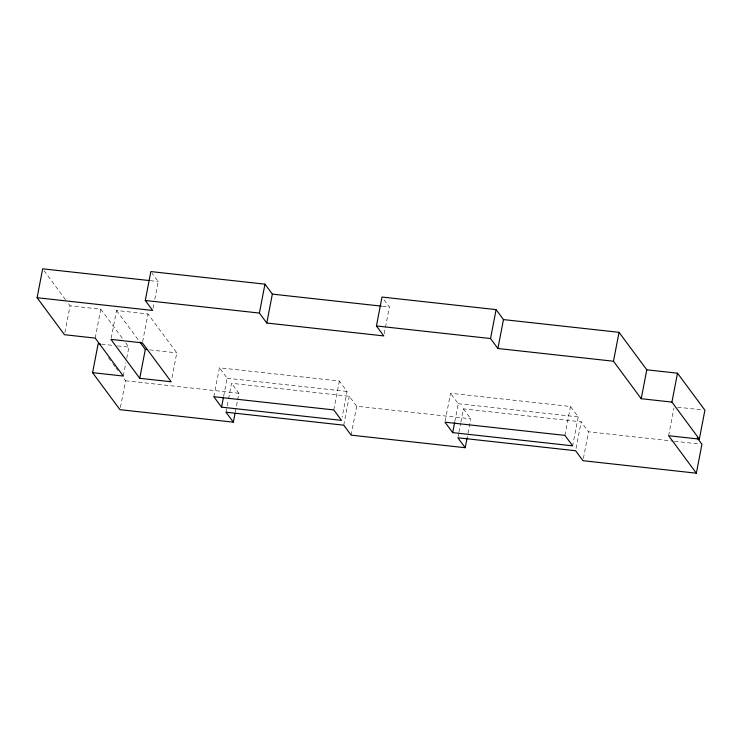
<?xml version="1.0" encoding="UTF-8"?>
<svg xmlns="http://www.w3.org/2000/svg" width="742" height="742" viewBox="0 0 742 742"><rect width="100%" height="100%" fill="white"/><g stroke="black" fill="none" stroke-linecap="round" stroke-linejoin="round"><path stroke-width="0.56" stroke-dasharray="3.71 2.78" d="M64.916 332.499L70.063 305.806L67.318 302.105M95.208 338.102L100.782 309.191L70.063 305.806M111.17 338.296L116.522 310.49L147.973 313.959L176.772 352.858L171.625 379.552M123.302 376.055L125.871 362.717M126.734 358.265L128.876 347.145L124.081 340.661M120.408 407.451L125.546 380.767L122.801 377.066M142.622 341.756L147.973 313.959M153.093 308.227L153.956 303.784M154.809 299.332L158.231 281.543L152.203 273.39M213.835 396.71L219.4 367.8L339.354 381.017L347.08 391.451L342.155 417.032M223.694 396.024L227.126 378.235L219.4 367.8M225.976 412.209L228.332 399.975M228.545 398.862L231.541 383.299L349.306 396.274L356.679 406.236L470.79 418.813L467.358 436.602M235.279 412.162L237.421 401.042M237.635 399.929L238.915 393.26L231.541 383.299M333.789 409.927L339.354 381.017M343.741 425.185L349.306 396.274M351.114 435.146L356.679 406.236M384.235 333.705L389.374 307.012L383.336 298.859M445.181 421.066L450.533 393.269L570.496 406.486L578.222 416.921L572.648 445.84M454.837 421.493L458.259 403.704L450.533 393.269M458.055 436.648L458.695 433.309M458.918 432.196L460.624 423.302M460.838 422.189L463.407 408.851L581.172 421.827L588.545 431.788L673.291 441.128M564.922 435.396L570.496 406.486M576.033 448.511L581.172 421.827M583.407 458.473L588.545 431.788M668.616 435.721L673.968 407.915M150.227 280.662L158.231 281.543M382.492 306.251L389.374 307.012M677.594 407.182L702.628 409.936M101.561 344.14L112.942 345.392M117.496 345.893L128.876 347.145M149.81 349.89L176.772 352.858M227.126 378.235L347.08 391.451M458.259 403.704L578.222 416.921M125.546 380.767L238.915 393.26M674.441 441.249L699.632 444.031M463.407 408.851L470.79 418.813M116.522 310.49L139.144 341.06M100.782 309.191L123.395 339.743M44.038 270.654L66.632 301.187M108.425 357.635L112.534 363.19M113.22 364.109L115.27 366.882M115.956 367.809L118.015 370.583"/><path stroke-width="1.11" d="M100.43 344.01L98.148 343.759L92.583 372.67L123.302 376.055L95.208 338.102L64.489 334.716L37.1 297.718L42.665 268.808L149.086 280.532M37.1 297.718L152.666 310.453L145.293 300.491L150.858 271.581L264.968 284.158L272.342 294.12L381.342 306.131M139.746 378.309L110.957 339.409L142.408 342.869L171.198 381.768L139.746 378.309L145.311 349.389L139.83 341.988M221.561 407.145L213.835 396.71L333.789 409.927L341.515 420.362L221.561 407.145L223.481 397.137M92.583 372.67L119.972 409.677L233.35 422.17L235.066 413.275M697.183 437.882L701.923 444.282L696.358 473.192L668.616 435.721L699.335 439.106L704.9 410.187L677.511 373.189L646.792 369.804L619.041 332.323L503.475 319.589L496.101 309.627L382 297.05L376.426 325.961L383.809 335.922L266.777 323.03L259.403 313.068L264.968 284.158M266.777 323.03L272.342 294.12M452.694 432.614L444.968 422.179L564.922 435.396L572.648 445.84L452.694 432.614L454.623 422.606M233.35 422.17L225.976 412.209L343.741 425.185L351.114 435.146L465.215 447.723L467.145 437.715M699.335 439.106L671.937 402.099L641.218 398.714L613.476 361.233L497.91 348.499L490.536 338.538L496.101 309.627M497.91 348.499L503.475 319.589M613.476 361.233L619.041 332.323M641.218 398.714L646.792 369.804M671.937 402.099L677.511 373.189M145.293 300.491L259.403 313.068M376.426 325.961L490.536 338.538M145.311 349.389L147.565 349.64M696.358 473.192L582.98 460.699L575.606 450.737L457.842 437.761L465.215 447.723"/></g></svg>
